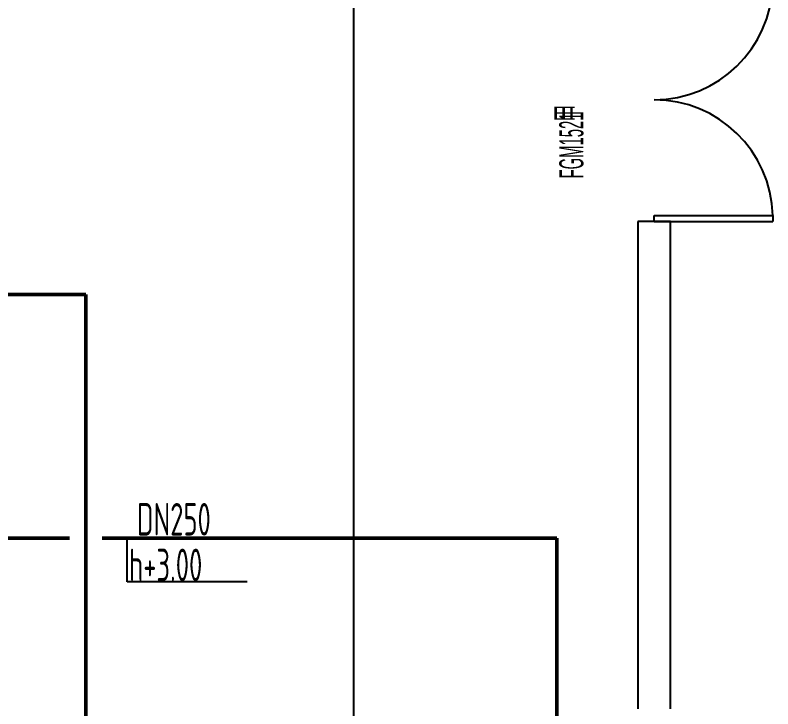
# Model space of a CAD drawing. Extents: x -253824 to 107923, y -224968 to 180578.
# Drawn here: x -199158 to -194492, y 20200 to 24471 of the extents above; entities that cross this region are included whole.
import ezdxf

# ---------------------------------------------------------------- set-up
doc = ezdxf.new("R2010")
doc.units = 0
doc.header["$LTSCALE"] = 1000
doc.header["$MEASUREMENT"] = 0
doc.layers.get('0').update_dxf_attribs({"linetype": 'CONTINUOUS'})
for name, color, linetype in [('A_STR-砌块墙', 121, 'CONTINUOUS'), ('ACS_COM_BZ', 3, 'CONTINUOUS'), ('DOOR_FIRE', 220, 'CONTINUOUS'), ('DOOR_FIRE_TEXT', 7, 'CONTINUOUS'), ('DOTE', 1, 'CONTINUOUS')]:
    doc.layers.add(name, color=color, linetype=linetype)
doc.layers.add('ACS_KT_RG', color=6, linetype='CONTINUOUS', lineweight=50)
doc.styles.add('_TCH_WINDOW', font='ros.shx', dxfattribs={"width": 0.65, "height": 3.5, "bigfont": 'jd.shx'})
doc.styles.add('等高', font='ros1.shx', dxfattribs={"width": 0.7, "bigfont": 'jd.shx'})

# ---------------------------------------------------------------- blocks, each defined once
blk = doc.blocks.new('h1')
at = {"layer": 'A_STR-砌块墙'}
for p, q in [((10348.1, 4950), (10148.1, 4950)), ((10148.1, 4950), (10148.1, 1950.1)), ((10348.1, 1950.1), (10348.1, 4950)), ((10148.1, 1950.1), (10148, 1950))]:
    blk.add_line(p, q, dxfattribs=at)
at = {"layer": 'DOOR_FIRE'}
for p, q in [((10248.1, 4987.5), (10979.3, 4987.5)), ((10248.1, 4950), (10248.1, 4987.5)), ((10248.1, 4950), (10979.3, 4950)), ((10979.3, 4987.5), (10979.3, 4950))]:
    blk.add_line(p, q, dxfattribs=at)
for centre, radius, start, end in [((10248.1, 6431.2), 731.2, 270, 358.5308), ((10248.1, 4968.7), 731.3, 1.4693, 90)]:
    blk.add_arc(centre, radius, start, end, dxfattribs=at)
at = {"layer": 'DOTE'}
blk.add_line((8397.9, -6977.2), (8397.9, 7473.7), dxfattribs=at)
at = {"layer": 'DOOR_FIRE_TEXT', "style": '_TCH_WINDOW'}
for s, height, width, p in [('甲', 173.6, 0.65, (9812.6, 5564.2)), ('FGM1521', 148.75, 0.458824, (9812.6, 5215.6))]:
    blk.add_text(s, height=height, rotation=90, dxfattribs=dict(at, width=width)).set_placement(p)

msp = doc.modelspace()

# ---------------------------------------------------------------- linework, layer by layer
at = {"layer": 'ACS_COM_BZ'}
for p, q in [((-198468.4, 20982.3), (-198468.4, 21250.2)), ((-197729.5, 20982.3), (-198468.4, 20982.3))]:
    msp.add_line(p, q, dxfattribs=at)
at = {"layer": 'ACS_KT_RG'}
for p, q in [((-198723.1, 22750.2), (-204868.1, 22750.2)), ((-198723.1, 22750.2), (-198723.1, 15350.2)), ((-198823.1, 21250.2), (-201487.3, 21250.2)), ((-195823.1, 21250.2), (-198623.1, 21250.2)), ((-195823.1, 21250.2), (-195823.1, 15450.2)), ((-195823.1, 21250.2), (-195823.1, 15450.2))]:
    msp.add_line(p, q, dxfattribs=at)

# ---------------------------------------------------------------- block references
msp.add_blockref('h1', (-205471.1, 18250.2))

# ---------------------------------------------------------------- texts
at = {"layer": 'ACS_COM_BZ', "style": '等高', "width": 0.7}
for s, p in [('DN250', (-198408.6, 21267.3)), ('h+3.00', (-198457.2, 20986.2))]:
    msp.add_text(s, height=200, rotation=0, dxfattribs=at).set_placement(p)

doc.saveas('drawing.dxf')
